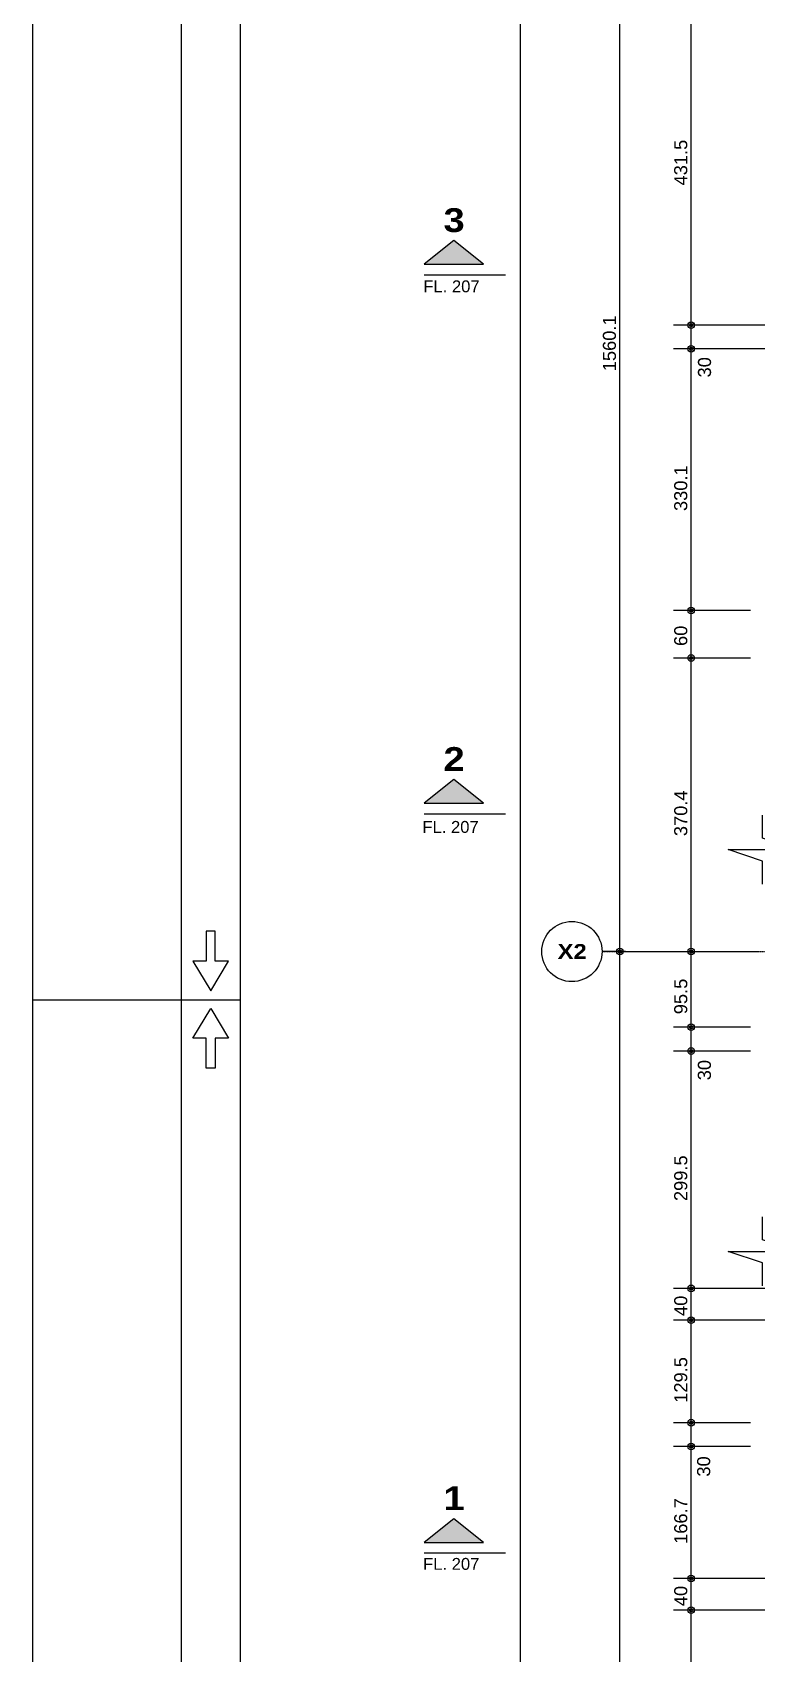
# Model space of a CAD drawing. Extents: x 0 to 13080, y 0 to 6750.
# Drawn here: x 0 to 914, y 3675 to 5720 of the extents above; entities that cross this region are included whole.
import ezdxf

# ---------------------------------------------------------------- set-up
doc = ezdxf.new("R2010")
doc.units = 0
doc.header["$MEASUREMENT"] = 0
doc.linetypes.add('ESTILO_TQS_0007', pattern=[2.1, 1.5, -0.2, 0.2, -0.2])
for name, color, linetype in [('MTH-179', 1, 'CONTINUOUS'), ('MTH-224', 4, 'CONTINUOUS'), ('MTH-230', 1, 'CONTINUOUS'), ('MTH-COTAS7', 31, 'CONTINUOUS'), ('MTH-EIXO-214', 4, 'CONTINUOUS'), ('MTH-LINHA-CORTE', 5, 'CONTINUOUS'), ('MTH-MARGEM', 5, 'CONTINUOUS'), ('MTH-SIMB_COTA', 3, 'CONTINUOUS'), ('MTH-SOMBRA21', 150, 'CONTINUOUS'), ('MTH-TXT', 4, 'CONTINUOUS'), ('MTH-TXT-NEGRITO', 5, 'CONTINUOUS')]:
    doc.layers.add(name, color=color, linetype=linetype)
doc.styles.add('TQS_ARIAL', font='arial.ttf')
doc.styles.add('TQS_ARIAL_BLACK', font='ariblk.ttf')

msp = doc.modelspace()

# ---------------------------------------------------------------- linework, layer by layer
at = {"layer": 'MTH-179', "linetype": 'Continuous'}
for p, q in [((0, 6750), (0, 0)), ((187.500011, 6750), (187.500011, 0)), ((0, 4500), (262.5, 4500))]:
    msp.add_line(p, q, dxfattribs=at)
for points in [[(225, 4511.25), (247.5, 4548.75), (230.625, 4548.75), (230.625, 4586.25), (219.375, 4586.25), (219.375, 4548.75), (202.5, 4548.75), (225, 4511.25)], [(225, 4488.75), (247.5, 4451.25), (230.625, 4451.25), (230.625, 4413.75), (219.375, 4413.75), (219.375, 4451.25), (202.5, 4451.25), (225, 4488.75)]]:
    msp.add_lwpolyline(points, dxfattribs=at)
at = {"layer": 'MTH-224', "linetype": 'Continuous'}
for p, q in [((494.20292, 5414.738102), (596.76542, 5414.738102)), ((494.20292, 4734.694496), (596.76542, 4734.694496)), ((494.20292, 3801.982318), (596.76542, 3801.982318))]:
    msp.add_line(p, q, dxfattribs=at)
at = {"layer": 'MTH-230', "linetype": 'Continuous'}
for points in [[(921.17219, 4645.921483), (921.17219, 4674.918543), (877.676682, 4689.41699), (964.667695, 4689.41699), (921.17219, 4703.91552), (921.17219, 4732.912498)], [(921.17219, 4138.933268), (921.17219, 4167.930328), (877.676682, 4182.428776), (964.667695, 4182.428776), (921.17219, 4196.927306), (921.17219, 4225.924283)]]:
    msp.add_lwpolyline(points, dxfattribs=at)
msp.add_circle((680.67219, 4560.73199), 38, dxfattribs=at)
at = {"layer": 'MTH-COTAS7', "linetype": 'Continuous'}
for p, q in [((615.831091, 719.641307), (615.831091, 6143.366403)), ((741.17219, 4538.23199), (741.17219, 6143.366403)), ((831.17219, 5328.714724), (831.17219, 5805.214724)), ((831.17219, 5298.714724), (831.17219, 5373.714724)), ((1180.777913, 5351.214724), (808.67219, 5351.214724)), ((1180.777913, 5351.214724), (808.67219, 5351.214724)), ((831.17219, 4968.61826), (831.17219, 5343.714724)), ((1180.777913, 5321.214724), (808.67219, 5321.214724)), ((1180.777913, 5321.214724), (808.67219, 5321.214724)), ((831.17219, 4908.61929), (831.17219, 5013.61826)), ((906.17219, 4991.11826), (808.67219, 4991.11826)), ((906.17219, 4991.11826), (808.67219, 4991.11826)), ((831.17219, 4538.23199), (831.17219, 4953.61929)), ((906.17219, 4931.11929), (808.67219, 4931.11929)), ((906.17219, 4931.11929), (808.67219, 4931.11929)), ((741.17219, 2493.23199), (741.17219, 4583.23199)), ((831.17219, 4442.714724), (831.17219, 4583.23199)), ((748.138213, 4560.73199), (718.67219, 4560.73199)), ((831.17219, 4412.714724), (831.17219, 4487.714724)), ((906.17219, 4465.214724), (808.67219, 4465.214724)), ((906.17219, 4465.214724), (808.67219, 4465.214724)), ((831.17219, 4113.214743), (831.17219, 4457.714724)), ((906.17219, 4435.214724), (808.67219, 4435.214724)), ((891.17219, 4435.214724), (808.67219, 4435.214724)), ((831.17219, 4073.214743), (831.17219, 4158.214743)), ((1079.277913, 4135.714743), (808.67219, 4135.714743)), ((1079.277913, 4135.714743), (808.67219, 4135.714743)), ((831.17219, 3943.714724), (831.17219, 4118.214743)), ((1079.277913, 4095.714743), (808.67219, 4095.714743)), ((1079.277913, 4095.714743), (808.67219, 4095.714743)), ((831.17219, 3913.714724), (831.17219, 3988.714724)), ((906.17219, 3966.214724), (808.67219, 3966.214724)), ((906.17219, 3966.214724), (808.67219, 3966.214724)), ((831.17219, 3747.059852), (831.17219, 3958.714724)), ((906.17219, 3936.214724), (808.67219, 3936.214724)), ((906.17219, 3936.214724), (808.67219, 3936.214724)), ((831.17219, 3707.059852), (831.17219, 3792.059852)), ((1079.277913, 3769.559852), (808.67219, 3769.559852)), ((1079.277913, 3769.559852), (808.67219, 3769.559852)), ((831.17219, 3413.714724), (831.17219, 3752.059852)), ((1079.277913, 3729.559852), (808.67219, 3729.559852)), ((1079.277913, 3729.559852), (808.67219, 3729.559852))]:
    msp.add_line(p, q, dxfattribs=at)
at = {"layer": 'MTH-EIXO-214', "linetype": 'ESTILO_TQS_0007'}
msp.add_line((718.67219, 4560.73199), (9031.331125, 4560.73199), dxfattribs=at)
at = {"layer": 'MTH-LINHA-CORTE', "linetype": 'Continuous'}
for points in [[(494.20292, 5427.863102), (569.20292, 5427.863102), (531.70292, 5457.863102), (494.20292, 5427.863102)], [(494.20292, 4747.819496), (569.20292, 4747.819496), (531.70292, 4777.819496), (494.20292, 4747.819496)], [(494.20292, 3815.107318), (569.20292, 3815.107318), (531.70292, 3845.107318), (494.20292, 3815.107318)]]:
    msp.add_lwpolyline(points, dxfattribs=at)
at = {"layer": 'MTH-MARGEM', "linetype": 'Continuous'}
msp.add_line((262.5, 74.999931), (262.5, 6675), dxfattribs=at)
at = {"layer": 'MTH-SIMB_COTA', "linetype": 'Continuous'}
for centre, radius in [((831.17219, 5351.214724), 4.200001), ((831.17219, 5351.214724), 4.200001), ((831.17219, 5351.214724), 2.1), ((831.17219, 5351.214724), 2.1), ((831.17219, 5321.214724), 4.200001), ((831.17219, 5321.214724), 4.200001), ((831.17219, 5321.214724), 2.1), ((831.17219, 5321.214724), 2.1), ((831.17219, 4991.11826), 4.200001), ((831.17219, 4991.11826), 4.200001), ((831.17219, 4991.11826), 2.1), ((831.17219, 4991.11826), 2.1), ((831.17219, 4931.11929), 4.200001), ((831.17219, 4931.11929), 4.200001), ((831.17219, 4931.11929), 2.1), ((831.17219, 4931.11929), 2.1), ((741.17219, 4560.73199), 4.200001), ((741.17219, 4560.73199), 4.200001), ((741.17219, 4560.73199), 2.1), ((741.17219, 4560.73199), 2.1), ((831.17219, 4560.73199), 4.200001), ((831.17219, 4560.73199), 4.200001), ((831.17219, 4560.73199), 2.1), ((831.17219, 4560.73199), 2.1), ((831.17219, 4465.214724), 4.200001), ((831.17219, 4465.214724), 4.200001), ((831.17219, 4465.214724), 2.1), ((831.17219, 4465.214724), 2.1), ((831.17219, 4435.214724), 4.200001), ((831.17219, 4435.214724), 4.200001), ((831.17219, 4435.214724), 2.1), ((831.17219, 4435.214724), 2.1), ((831.17219, 4135.714743), 4.200001), ((831.17219, 4135.714743), 4.200001), ((831.17219, 4135.714743), 2.1), ((831.17219, 4135.714743), 2.1), ((831.17219, 4095.714743), 4.200001), ((831.17219, 4095.714743), 4.200001), ((831.17219, 4095.714743), 2.1), ((831.17219, 4095.714743), 2.1), ((831.17219, 3966.214724), 4.200001), ((831.17219, 3966.214724), 4.200001), ((831.17219, 3966.214724), 2.1), ((831.17219, 3966.214724), 2.1), ((831.17219, 3936.214724), 4.200001), ((831.17219, 3936.214724), 4.200001), ((831.17219, 3936.214724), 2.1), ((831.17219, 3936.214724), 2.1), ((831.17219, 3769.559852), 4.200001), ((831.17219, 3769.559852), 4.200001), ((831.17219, 3769.559852), 2.1), ((831.17219, 3769.559852), 2.1), ((831.17219, 3729.559852), 4.200001), ((831.17219, 3729.559852), 4.200001), ((831.17219, 3729.559852), 2.1), ((831.17219, 3729.559852), 2.1)]:
    msp.add_circle(centre, radius, dxfattribs=at)
at = {"layer": 'MTH-SOMBRA21', "linetype": 'Continuous'}
for points in [[(494.20292, 5427.863102), (569.20292, 5427.863102), (531.70292, 5457.863102)], [(494.20292, 5427.863102), (531.70292, 5457.863102), (494.20292, 5427.863102)], [(494.20292, 4747.819496), (569.20292, 4747.819496), (531.70292, 4777.819496)], [(494.20292, 4747.819496), (531.70292, 4777.819496), (494.20292, 4747.819496)], [(494.20292, 3815.107318), (569.20292, 3815.107318), (531.70292, 3845.107318)], [(494.20292, 3815.107318), (531.70292, 3845.107318), (494.20292, 3815.107318)]]:
    msp.add_solid(points, dxfattribs=at)

# ---------------------------------------------------------------- texts
at = {"layer": 'MTH-COTAS7', "linetype": 'Continuous', "style": 'TQS_ARIAL'}
for s, p in [('431.5', (826.22219, 5527.364724)), ('1560.1', (736.22219, 5292.949196)), ('30', (856.209059, 5285.133026)), ('330.1', (826.22219, 5116.566492)), ('60', (826.22219, 4946.268775)), ('370.4', (826.22219, 4706.32564)), ('95.5', (826.22219, 4481.623357)), ('30', (856.06153, 4398.285221)), ('299.5', (826.22219, 4245.864734)), ('40', (826.22219, 4100.864743)), ('129.5', (826.22219, 3991.364734)), ('30', (855.139096, 3898.188778)), ('166.7', (826.22219, 3813.287288)), ('40', (826.22219, 3734.709852))]:
    msp.add_text(s, height=16.5, rotation=90, dxfattribs=at).set_placement(p)
at = {"layer": 'MTH-TXT', "linetype": 'Continuous', "style": 'TQS_ARIAL'}
for p in [(493.20226, 5392.577664), (492.022288, 4710.482472), (492.903265, 3780.574958)]:
    msp.add_text('FL. 207', height=15, dxfattribs=at).set_placement(p)
at = {"layer": 'MTH-TXT-NEGRITO', "linetype": 'Continuous', "style": 'TQS_ARIAL_BLACK'}
for s, height, p in [('3', 30.0375, (518.67167, 5468.650305)), ('2', 30.0375, (518.67167, 4788.606699)), ('X2', 18.75, (662.658929, 4551.426659)), ('1', 30.0375, (518.67167, 3855.894521))]:
    msp.add_text(s, height=height, dxfattribs=at).set_placement(p)

doc.saveas('drawing.dxf')
